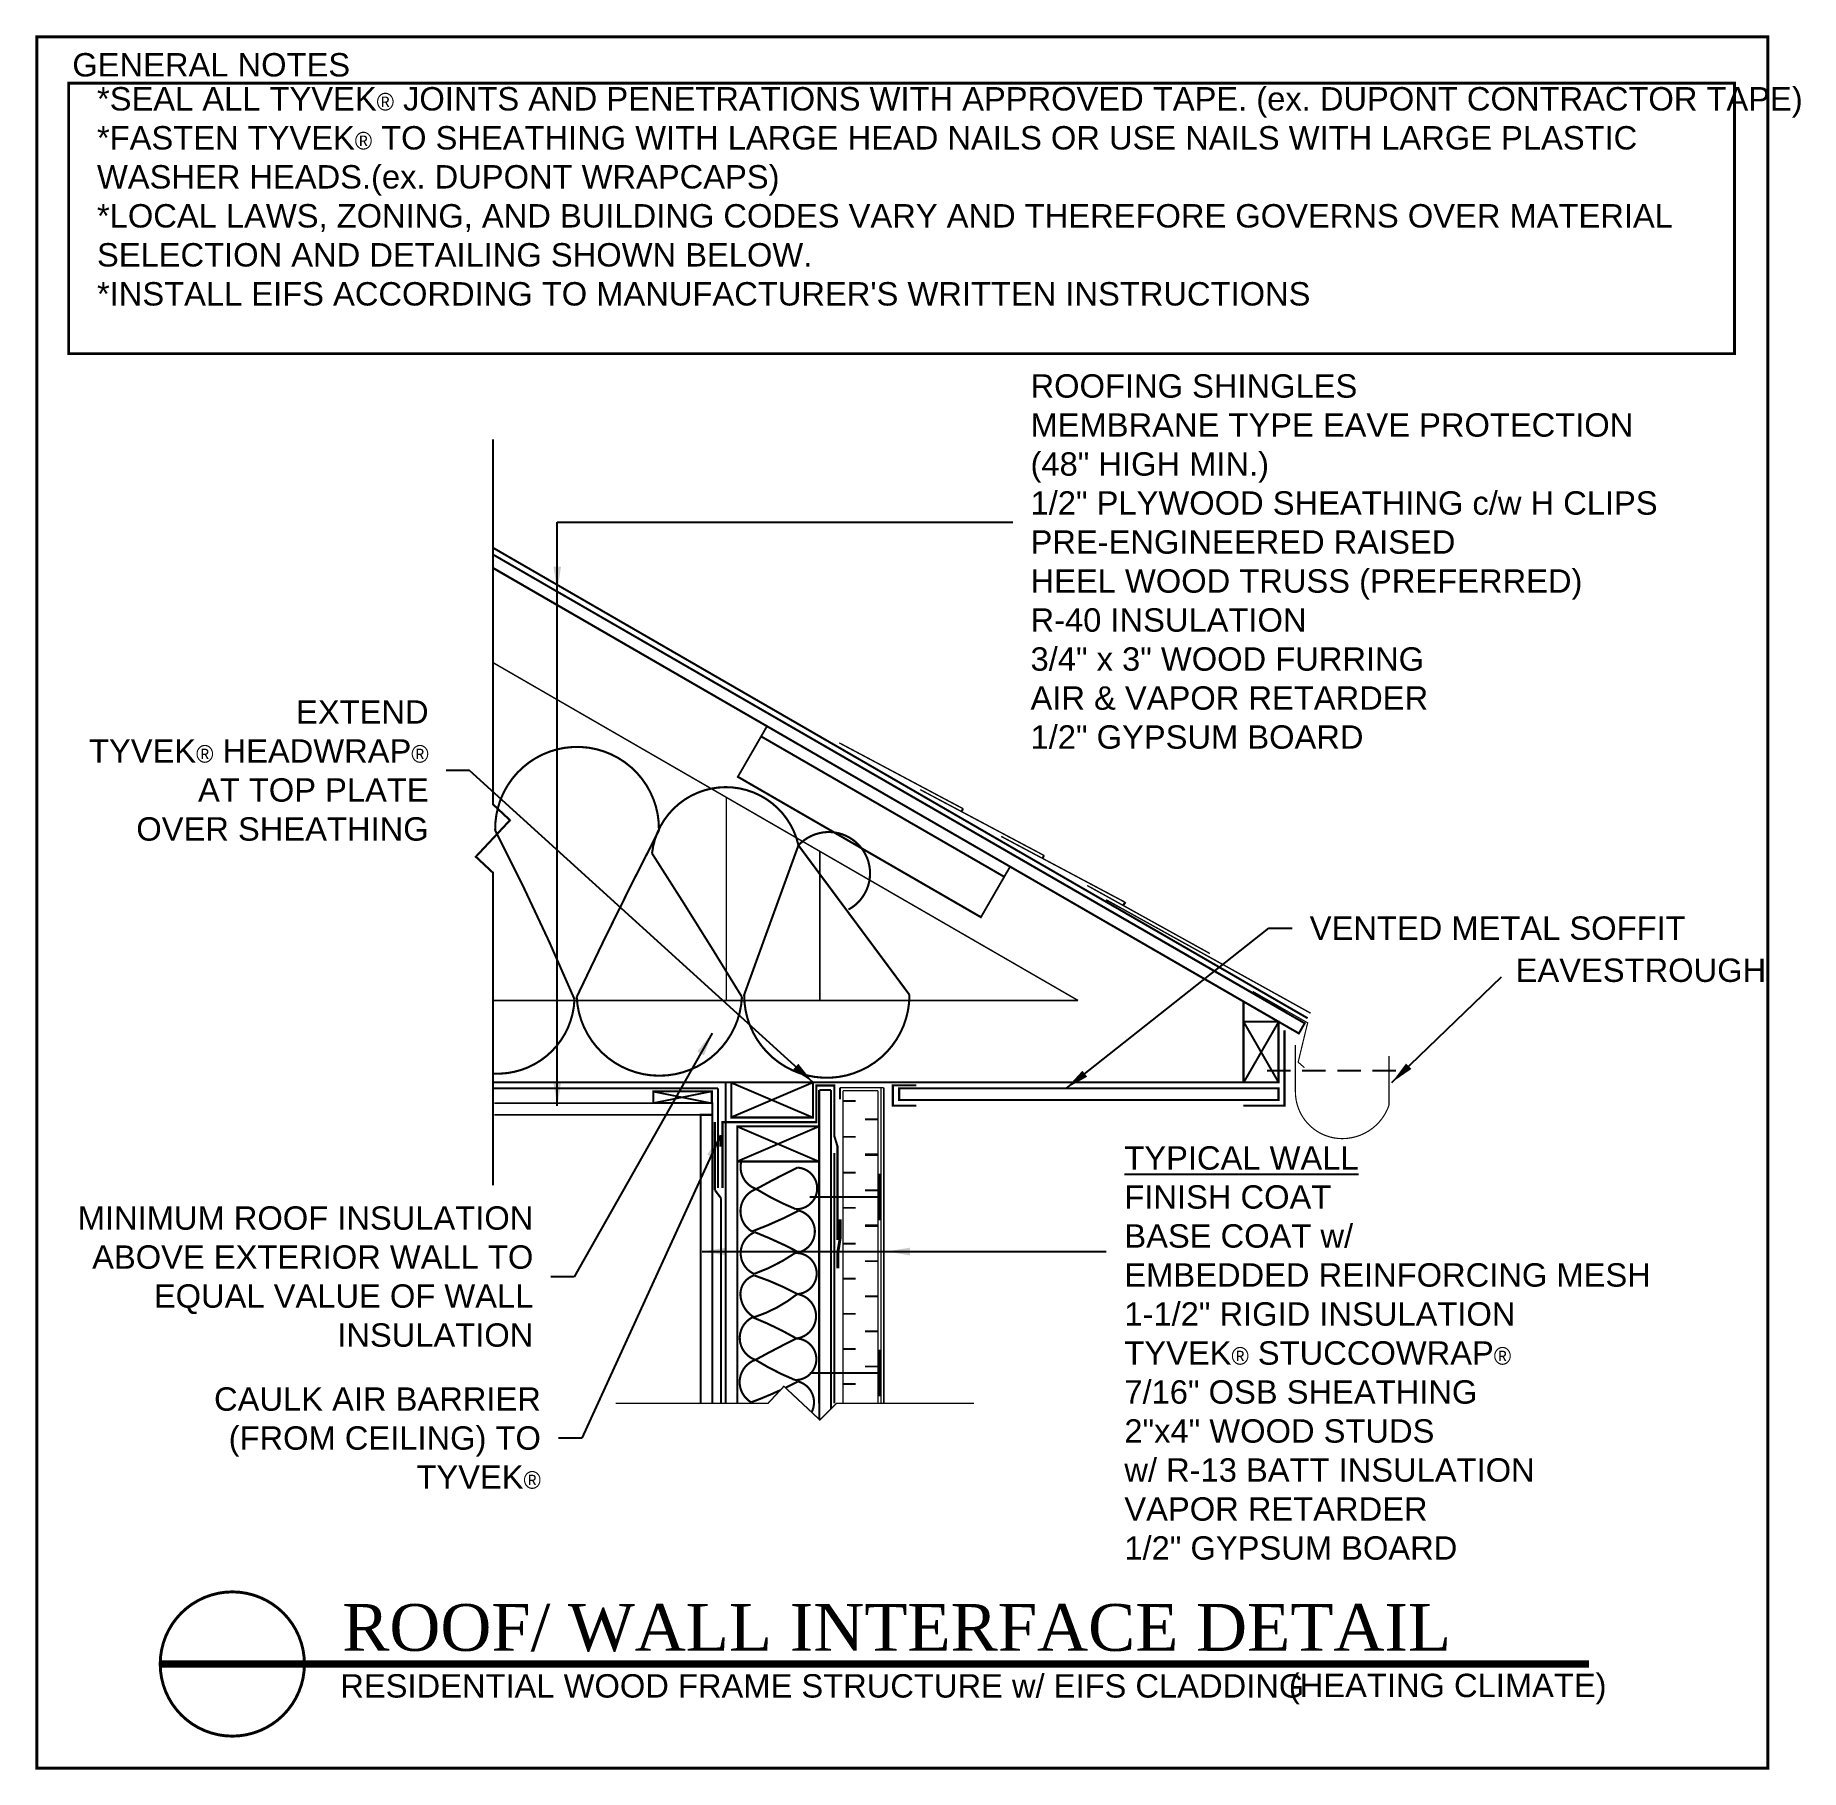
# Model space of a CAD drawing. Extents: x -11.2 to 64.2, y 241.7 to 315.8.
import ezdxf

# ---------------------------------------------------------------- set-up
doc = ezdxf.new("R2010")
doc.units = 0
doc.header["$MEASUREMENT"] = 0
for name, pattern in [('CENTER', [2, 1.25, -0.25, 0.25, -0.25]), ('DASHED', [0.75, 0.5, -0.25]), ('DASHED2', [0.375, 0.25, -0.125])]:
    doc.linetypes.add(name, pattern=pattern)
doc.layers.get('0').update_dxf_attribs({"linetype": 'CONTINUOUS'})
for name, color, linetype in [('CLADDING', 7, 'CONTINUOUS'), ('FASTENING', 1, 'CONTINUOUS'), ('HATCH', 7, 'CONTINUOUS'), ('INSULATION', 40, 'CONTINUOUS'), ('LOWERROOFS', 5, 'CONTINUOUS'), ('ROOFING', 7, 'CONTINUOUS'), ('STRUCTURE', 7, 'CONTINUOUS'), ('TEXT', 7, 'CONTINUOUS'), ('TITLE', 7, 'CONTINUOUS'), ('TYVEK', 5, 'DASHED'), ('VAPOURBARRIER', 114, 'CENTER')]:
    doc.layers.add(name, color=color, linetype=linetype)
doc.styles.add('DETAILS', font='sanss___.ttf', dxfattribs={"height": 1})
doc.styles.add('TITLE', font='TIMES.TTF', dxfattribs={"height": 2})
doc.dimstyles.new('TYVEKDETAILS', dxfattribs={"dimtxt": 1.5, "dimasz": 1, "dimexe": 0.75, "dimexo": 0.75, "dimgap": 0.75, "dimtad": 0, "dimtih": 1, "dimtoh": 1, "dimdec": 4, "dimzin": 0, "dimtxsty": 'DETAILS', "dimcen": 0.0625, "dimazin": 3, "dimtfac": 1, "dimtdec": 4, "dimtofl": 0, "dimtmove": 0, "dimatfit": 3, "dimtolj": 1, "dimtzin": 0})

# ---------------------------------------------------------------- blocks, each defined once
blk = doc.blocks.new('A$C19F31299')
at = {"layer": 'ROOFING', "const_width": 0.08}
blk.add_lwpolyline([(0.055, 6.055), (1.305, 8.22), (11.697, 2.22), (10.447, 0.055), (0.055, 6.055), (1.055, 7.787), (11.447, 1.787)], dxfattribs=at)
at = {"layer": 'STRUCTURE'}
for p, q in [((11.447, 1.787), (1.055, 7.787)), ((10.447, 0.055), (0.055, 6.055))]:
    blk.add_line(p, q, dxfattribs=at)

msp = doc.modelspace()

# ---------------------------------------------------------------- linework, layer by layer
at = {"const_width": 0.125}
msp.add_lwpolyline([(-11.187, 241.721), (62.813, 241.721), (62.813, 315.721), (-11.187, 315.721)], close=True, dxfattribs=at)
at = {"const_width": 0.06}
msp.add_lwpolyline([(13.565, 257.313), (20.071, 257.313), (20.754, 258.043), (22.29, 256.606), (22.997, 257.313), (28.878, 257.313)], dxfattribs=at)
at = {"const_width": 0.125}
msp.add_lwpolyline([(-2.828, 249.258, -1), (-2.828, 243.092, -1), (-2.828, 249.258, -0.7496)], format="xyb", dxfattribs=at)
at = {"layer": 'CLADDING', "linetype": 'DASHED2', "ltscale": 4}
msp.add_line((46.912, 271.531), (41.155, 271.531), dxfattribs=at)
at = {"layer": 'CLADDING'}
for points, const_width in [([(23.149, 270.809), (23.149, 270.309)], 0.09), ([(25.024, 270.809), (23.149, 270.809)], 0.06), ([(24.899, 257.313), (24.899, 270.809)], 0.06), ([(25.024, 257.313), (25.024, 270.809)], 0.06)]:
    msp.add_lwpolyline(points, dxfattribs=dict(at, const_width=const_width))
at = {"layer": 'FASTENING'}
for points, const_width in [([(18.038, 268.784), (18.038, 268.284)], 0.09), ([(21.85, 266.134), (24.85, 266.134), (24.85, 267.134), (24.85, 265.134)], 0.08), ([(21.85, 258.61), (24.85, 258.61), (24.85, 259.61), (24.85, 257.61)], 0.08)]:
    msp.add_lwpolyline(points, dxfattribs=dict(at, const_width=const_width))
at = {"layer": 'FASTENING', "color": 112, "const_width": 0.125}
msp.add_lwpolyline([(23.158, 265.179), (23.158, 264.376), (23.062, 263.791), (23.062, 263.081)], dxfattribs=at)
at = {"layer": 'HATCH'}
for p, q in [((41.901, 273.626), (40.401, 271.033)), ((40.401, 273.626), (41.901, 271.033))]:
    msp.add_line(p, q, dxfattribs=at)
at = {"layer": 'INSULATION', "const_width": 0.09}
for points in [[(18.959, 274.682, -0.952471), (11.895, 274.682, -0.008711), (15.411, 281.806, 1.018521), (8.41, 281.806, -0.018473), (11.8, 274.587, -0.420659), (8.313, 271.409, -0.420659)], [(23.511, 278.418, 1.180587), (21.374, 281.164), (26.119, 274.777, -1.004186), (19.054, 274.777, -0.00062), (21.374, 281.164, 0.847915), (15.114, 280.821, -0.006002), (18.959, 274.682)], [(18.931, 267.653, 0.390452), (19.572, 266.476, -0.011745), (21.325, 267.39, -0.991477), (21.264, 265.615, -0.042055), (19.572, 266.476, 0.636976), (19.387, 264.662, 0.033771), (21.387, 265.554, -0.771237), (21.387, 263.77, 0.02843), (19.51, 264.631, 0.661486), (19.479, 262.848, 0.065918), (21.233, 263.74, -0.997476), (21.325, 261.987, 0.044094), (19.479, 262.786, 0.3675), (18.904, 261.851)], [(18.904, 261.851, 0.225724), (19.475, 260.995, 0.091851), (21.325, 261.987, -0.862957), (21.29, 260.088, 0.036839), (19.413, 260.995, 0.66635), (19.536, 259.174, -0.011745), (21.29, 260.088, -0.991477), (21.229, 258.313, -0.042055), (19.536, 259.174, 0.636976), (19.352, 257.36, 0.020828), (20.6, 257.878, 0.020828)], [(20.819, 257.982, 0.009193), (21.352, 258.252, -0.480167), (21.937, 256.937)]]:
    msp.add_lwpolyline(points, format="xyb", dxfattribs=at)
at = {"layer": 'INSULATION', "color": 202}
for points, const_width in [([(23.824, 270.238), (23.274, 270.238)], 0.08), ([(24.774, 270.684), (23.274, 270.684)], 0.06), ([(23.274, 270.684), (23.274, 257.313)], 0.06), ([(24.774, 270.684), (24.774, 257.313)], 0.06), ([(24.774, 269.456), (24.224, 269.456)], 0.08), ([(23.824, 268.706), (23.274, 268.706)], 0.08), ([(24.774, 267.956), (24.224, 267.956)], 0.08), ([(24.774, 267.923), (24.224, 267.923)], 0.08), ([(23.824, 267.173), (23.274, 267.173)], 0.08), ([(24.774, 266.423), (24.224, 266.423)], 0.08), ([(23.824, 265.673), (23.274, 265.673)], 0.08), ([(23.824, 265.673), (23.274, 265.673)], 0.08), ([(24.774, 264.923), (24.224, 264.923)], 0.08), ([(24.774, 264.891), (24.224, 264.891)], 0.08), ([(23.824, 264.141), (23.274, 264.141)], 0.08), ([(24.774, 263.391), (24.224, 263.391)], 0.08), ([(23.824, 262.641), (23.274, 262.641)], 0.08), ([(23.824, 262.641), (23.274, 262.641)], 0.08), ([(24.774, 261.891), (24.224, 261.891)], 0.08), ([(23.824, 261.141), (23.274, 261.141)], 0.08), ([(24.774, 260.391), (24.224, 260.391)], 0.08), ([(23.824, 259.641), (23.274, 259.641)], 0.08), ([(24.774, 258.891), (24.224, 258.891)], 0.08), ([(23.824, 258.141), (23.274, 258.141)], 0.08)]:
    msp.add_lwpolyline(points, dxfattribs=dict(at, const_width=const_width))
at = {"layer": 'LOWERROOFS', "const_width": 0.05}
msp.add_lwpolyline([(40.799, 274.92), (43.143, 273.579), (42.736, 271.897), (43.007, 271.662)], dxfattribs=at)
at = {"layer": 'LOWERROOFS'}
msp.add_lwpolyline([(42.619, 272.629, 0.05, 0.05, 0), (42.619, 270.629, 0.05, 0.05, 0.414214), (44.619, 268.629, 0.05, 0.05, 0.319146), (46.619, 270.05, 0.05, 0.05, 0), (46.619, 272.156, 0, 0, 0)], format="xyseb", dxfattribs=at)
at = {"layer": 'ROOFING', "linetype": 'CENTER', "const_width": 0.09}
msp.add_lwpolyline([(43.142, 273.775), (8.313, 293.884)], dxfattribs=at)
at = {"layer": 'ROOFING', "const_width": 0.0625}
for points in [[(18.291, 274.533), (18.291, 283.215)], [(22.291, 274.533), (22.291, 280.906)]]:
    msp.add_lwpolyline(points, dxfattribs=at)
at = {"layer": 'STRUCTURE'}
for p, q in [((42.151, 274.059), (8.313, 293.595)), ((41.901, 273.626), (8.313, 293.018)), ((28.348, 282.605), (28.418, 282.726)), ((31.809, 280.607), (31.879, 280.728)), ((35.34, 278.729), (35.263, 278.591)), ((40.401, 271.033), (40.401, 274.492)), ((41.901, 271.033), (41.901, 273.626)), ((22.001, 271.033), (18.501, 269.533)), ((18.501, 271.033), (22.001, 269.533)), ((41.901, 271.033), (22.463, 271.033)), ((17.672, 270.647), (15.172, 270.147)), ((15.172, 270.647), (17.672, 270.147)), ((22.265, 270.612), (22.265, 261.447)), ((22.265, 270.567), (22.265, 261.402)), ((41.901, 270.283), (41.901, 270.783)), ((42.151, 270.033), (40.401, 270.033)), ((18.765, 269.153), (22.265, 267.653)), ((22.265, 269.153), (18.765, 267.653))]:
    msp.add_line(p, q, dxfattribs=at)
for points, const_width in [([(8.313, 298.51), (8.313, 282.92), (9.042, 282.238), (7.583, 280.677), (8.313, 279.995), (8.313, 266.634)], 0.09), ([(8.313, 293.018), (42.767, 273.126), (43.017, 273.559), (8.313, 293.595)], 0.09), ([(28.418, 282.726), (23.12, 285.543)], 0.06), ([(31.879, 280.728), (26.581, 283.544)], 0.06), ([(35.34, 278.729), (30.042, 281.546)], 0.06), ([(38.963, 276.54), (33.715, 279.449)], 0.06), ([(43.267, 273.992), (34.521, 278.84)], 0.06), ([(22.265, 271.033), (40.401, 271.033), (40.401, 274.492)], 0.09), ([(41.901, 273.626), (40.401, 273.626), (40.401, 271.033), (41.901, 271.033), (41.901, 273.626)], 0.09), ([(42.151, 273.254), (42.151, 270.033), (40.401, 270.033)], 0.09), ([(20.901, 271.033), (8.313, 271.033)], 0.09), ([(18.265, 257.313), (18.265, 271.033), (22.265, 271.033)], 0.09), ([(22.001, 271.033), (18.501, 271.033), (18.501, 269.533), (22.001, 269.533), (22.001, 271.033)], 0.09), ([(26.411, 270.908), (25.411, 270.908), (25.411, 270.033), (26.411, 270.033)], 0.09), ([(8.371, 269.647), (17.69, 269.647), (17.69, 270.147), (8.371, 270.147)], 0.08), ([(15.172, 270.647), (17.672, 270.647), (17.672, 270.147), (15.172, 270.147), (15.172, 270.647)], 0.09), ([(22.265, 270.712), (22.265, 261.155)], 0.1), ([(22.265, 270.712), (22.265, 261.2)], 0.1), ([(22.265, 270.712), (22.765, 270.712)], 0.09), ([(22.265, 270.712), (22.265, 256.629)], 0.09), ([(22.765, 270.712), (22.765, 257.081)], 0.09), ([(25.682, 270.283), (25.682, 270.783), (41.901, 270.783), (41.901, 270.283), (25.682, 270.283)], 0.09), ([(17.19, 257.313), (17.19, 269.647), (17.69, 269.647), (17.69, 257.313)], 0.09), ([(22.265, 269.153), (18.765, 269.153), (18.765, 267.653), (22.265, 267.653), (22.265, 269.153)], 0.09), ([(18.765, 269.153), (18.765, 257.313)], 0.09), ([(22.265, 261.274), (22.265, 257.313)], 0.1)]:
    msp.add_lwpolyline(points, dxfattribs=dict(at, const_width=const_width))
at = {"layer": 'STRUCTURE', "linetype": 'DASHED2', "const_width": 0.0625}
for points in [[(22.026, 281.059), (8.313, 288.976)], [(33.329, 274.533), (22.026, 281.059)], [(33.329, 274.533), (8.313, 274.533)]]:
    msp.add_lwpolyline(points, dxfattribs=at)
at = {"layer": 'TITLE', "const_width": 0.125}
msp.add_lwpolyline([(-9.822, 313.743), (61.386, 313.743), (61.386, 302.177), (-9.822, 302.177)], close=True, dxfattribs=at)
at = {"layer": 'TITLE', "const_width": 0.3}
msp.add_lwpolyline([(-5.911, 246.175), (55.175, 246.175)], dxfattribs=at)
at = {"layer": 'TYVEK', "const_width": 0.09}
for points in [[(18.126, 266.526), (18.126, 269.333), (22.136, 269.333), (22.136, 270.901), (22.911, 270.901), (22.911, 268.732), (23.044, 268.299), (23.044, 264.299)], [(22.911, 268.017), (22.911, 261.784), (22.911, 257.313)]]:
    msp.add_lwpolyline(points, dxfattribs=at)
at = {"layer": 'VAPOURBARRIER', "const_width": 0.09}
for points in [[(17.931, 270.783), (8.313, 270.783)], [(17.931, 270.783), (17.931, 266.526)], [(17.8, 269.333), (17.8, 266.433)], [(17.8, 266.433), (18.068, 266.078)], [(18.068, 266.078), (18.068, 257.313)]]:
    msp.add_lwpolyline(points, dxfattribs=at)

# ---------------------------------------------------------------- block references
at = {"layer": 'STRUCTURE'}
msp.add_blockref('A$C19F31299', (18.725, 278.033), dxfattribs=at)

# ---------------------------------------------------------------- texts
at = {"layer": 'STRUCTURE', "insert": (52.035, 275.82), "char_height": 1, "attachment_point": 4, "style": 'DETAILS'}
msp.add_mtext('EAVESTROUGH', dxfattribs=at)
at = {"layer": 'TEXT', "insert": (-8.613, 313.57), "char_height": 1, "width": 69.25, "attachment_point": 1, "style": 'DETAILS'}
msp.add_mtext("*SEAL ALL TYVEK{\\fSymbol|b0|i0|c2|p18;\\H0.75x;â} JOINTS AND PENETRATIONS WITH APPROVED TAPE. (ex. DUPONT CONTRACTOR TAPE)\\P*{\\fSansSerif|b0|i0|c2|p0;FASTEN TYVEK\\fSymbol|b0|i0|c2|p16;\\H0.75x;â\\fSansSerif|b0|i0|c2|p0;\\H1.333x; TO SHEATHING WITH LARGE HEAD NAILS OR USE NAILS WITH LARGE PLASTIC WASHER HEADS.}(ex. DUPONT WRAPCAPS)\\P*LOCAL LAWS, ZONING, AND BUILDING CODES VARY AND THEREFORE GOVERNS OVER MATERIAL SELECTION AND DETAILING SHOWN BELOW.\\P*INSTALL EIFS ACCORDING TO MANUFACTURER'S WRITTEN INSTRUCTIONS", dxfattribs=at)
at = {"layer": 'TEXT', "char_height": 1, "style": 'DETAILS'}
for s, insert, attachment_point in [('ROOFING SHINGLES \\PMEMBRANE TYPE EAVE PROTECTION \\P(48" HIGH MIN.)\\P1/2" PLYWOOD SHEATHING c/w H CLIPS\\PPRE-ENGINEERED RAISED \\PHEEL WOOD TRUSS (PREFERRED) \\PR-40 INSULATION\\P3/4" x 3" WOOD FURRING\\PAIR & VAPOR RETARDER\\P1/2" GYPSUM BOARD', (31.296, 293.288), 4), ('EXTEND\\P TYVEK{\\fSymbol|b0|i0|c2|p18;\\H0.75x;â} HEADWRAP{\\fSymbol|b0|i0|c2|p18;\\H0.75x;â} \\PAT TOP PLATE \\POVER SHEATHING', (5.564, 284.357), 6), ('\\A1;VENTED METAL SOFFIT', (43.232, 277.618), 4), ('\\LTYPICAL WALL\\P\\lFINISH COAT\\PBASE COAT w/\\PEMBEDDED REINFORCING MESH\\P1-1/2" RIGID INSULATION\\PTYVEK\\fSymbol|b0|i0|c2|p18;\\H0.75;â\\fSansSerif|b0|i0|c2|p2;\\H1; STUCCOWRAP\\fSymbol|b0|i0|c2|p18;\\H0.75;â\\P\\fSansSerif|b0|i0|c2|p2;\\H1;7/16" OSB SHEATHING\\P2"x4" WOOD STUDS \\Pw/ R-13 BATT INSULATION\\PVAPOR RETARDER\\P1/2" GYPSUM BOARD', (35.307, 259.461), 4), ('MINIMUM ROOF INSULATION\\P ABOVE EXTERIOR WALL TO \\PEQUAL VALUE OF WALL \\PINSULATION', (10.041, 262.728), 6), ('CAULK AIR BARRIER\\P (FROM CEILING) TO \\PTYVEK{\\fSymbol|b0|i0|c2|p18;\\H0.75x;â}', (10.363, 255.829), 6)]:
    msp.add_mtext(s, dxfattribs=dict(at, insert=insert, attachment_point=attachment_point))
at = {"layer": 'TITLE'}
for s, insert, char_height, width, attachment_point, style in [('GENERAL NOTES', (-9.667, 315.024), 1, 19.25, 1, 'DETAILS'), ('ROOF/ WALL INTERFACE DETAIL', (1.871, 247.716), 2, 54.43787, 4, 'TITLE'), ('RESIDENTIAL WOOD FRAME STRUCTURE w/ EIFS CLADDING ', (1.788, 245.233), 1, 54.4375, 4, 'DETAILS'), ('(HEATING CLIMATE)', (42.338, 245.109), 1, 14.74941, 4, 'DETAILS')]:
    msp.add_mtext(s, dxfattribs=dict(at, insert=insert, char_height=char_height, width=width, attachment_point=attachment_point, style=style))

# ---------------------------------------------------------------- leaders
at = {"layer": 'STRUCTURE'}
msp.add_leader([(46.745, 271.031), (51.428, 275.55)], dimstyle='TYVEKDETAILS', dxfattribs=at)
at = {"layer": 'TEXT', "annotation_type": 0, "has_hookline": 1}
for points, hookline_direction, text_width in [([(11.064, 270.033), (11.064, 294.982), (30.546, 294.982)], 0, 26.123), ([(22.001, 271.033), (7.314, 284.357), (6.314, 284.357)], 1, 15.289), ([(32.83, 270.783), (41.482, 277.618), (42.482, 277.618)], 0, 15.712), ([(17.687, 273.141), (11.791, 262.728), (10.791, 262.728)], 1, 19.214), ([(18.038, 268.784), (12.113, 255.829), (11.113, 255.829)], 1, 13.722), ([(25.137, 263.804), (34.524, 263.804)], 0, 21.871)]:
    msp.add_leader(points, dimstyle='TYVEKDETAILS', dxfattribs=dict(at, hookline_direction=hookline_direction, text_width=text_width))
at = {"layer": 'TEXT'}
for points in [[(11.064, 292.072), (11.064, 294.982), (30.546, 294.982)], [(17.263, 263.804), (34.238, 263.804)]]:
    msp.add_leader(points, dimstyle='TYVEKDETAILS', dxfattribs=at)

doc.saveas('drawing.dxf')
